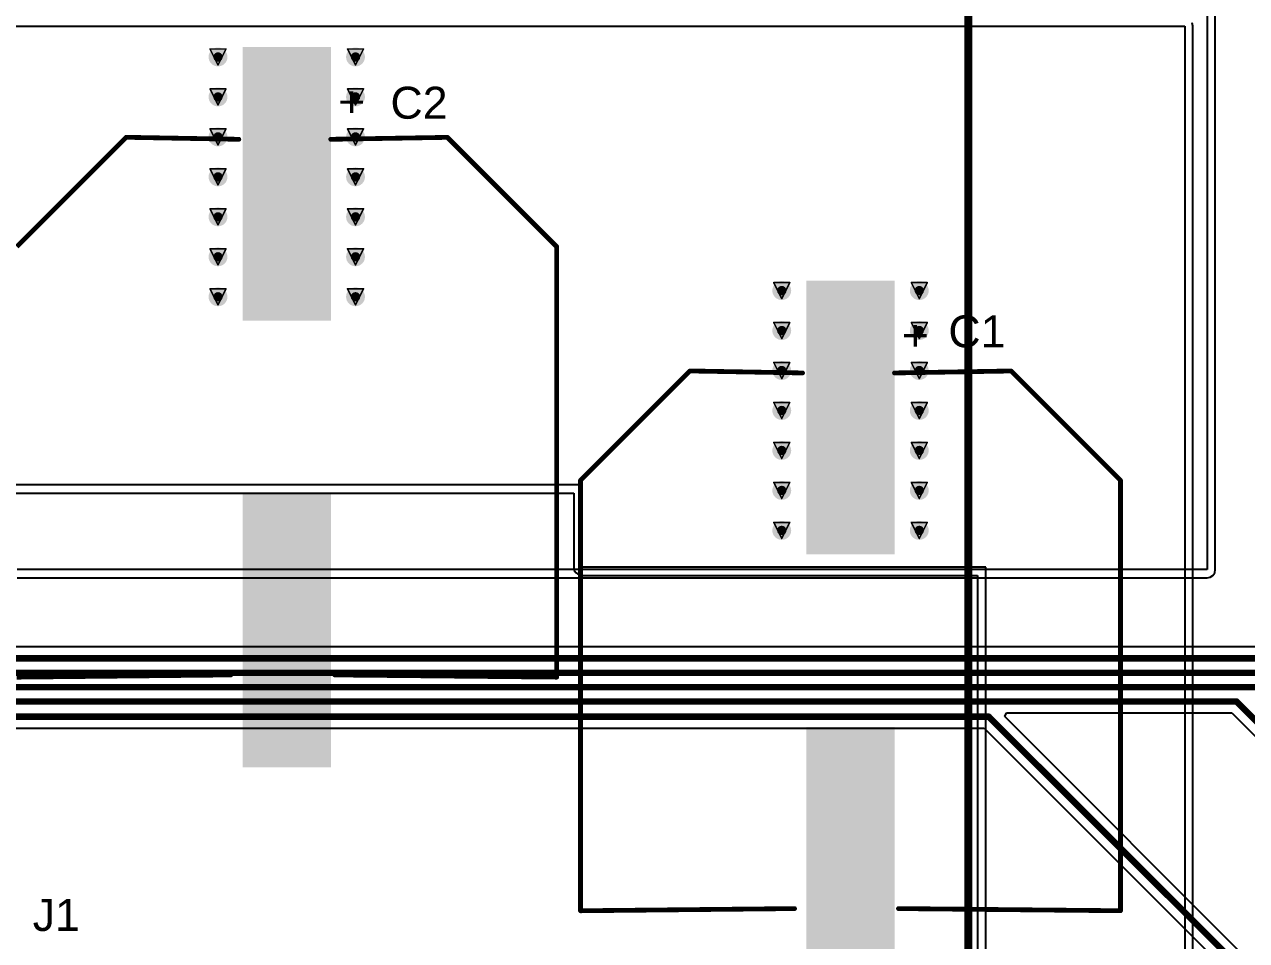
# Model space of a CAD drawing. Header units: inches. Extents: x -89 to 427, y -87 to 99.
# Drawn here: x 6.53 to 45.35, y 36.93 to 66.04 of the extents above; entities that cross this region are included whole.
import ezdxf

# ---------------------------------------------------------------- set-up
doc = ezdxf.new("R2010")
doc.units = ezdxf.units.IN
for name, color, linetype in [('Board_Outline', 56, 'Continuous'), ('Bottom Layer', 5, 'Continuous'), ('Dimension', 6, 'Continuous'), ('Drill Drawing', 1, 'Continuous'), ('Top Layer', 1, 'Continuous'), ('Top Overlay', 2, 'Continuous'), ('Top Paste', 8, 'Continuous'), ('Top Solder', 216, 'Continuous'), ('Via Holes', 16, 'Continuous')]:
    doc.layers.add(name, color=color, linetype=linetype)
doc.styles.add('Arial', font='', dxfattribs={"height": 0.2})
doc.styles.get('Arial').set_extended_font_data('Arial')

msp = doc.modelspace()

# ---------------------------------------------------------------- hatches: boundary and pattern name
at = {"layer": 'Bottom Layer'}
h = msp.add_hatch(color=5, dxfattribs=at)
edge = h.paths.add_edge_path()
edge.add_arc((12.675, 65.005), 0.3, 0, 360)
h = msp.add_hatch(color=5, dxfattribs=at)
edge = h.paths.add_edge_path()
edge.add_arc((17.043, 65.005), 0.3, 0, 360)
h = msp.add_hatch(color=5, dxfattribs=at)
edge = h.paths.add_edge_path()
edge.add_arc((12.675, 63.735), 0.3, 0, 360)
h = msp.add_hatch(color=5, dxfattribs=at)
edge = h.paths.add_edge_path()
edge.add_arc((17.043, 63.735), 0.3, 0, 360)
h = msp.add_hatch(color=5, dxfattribs=at)
edge = h.paths.add_edge_path()
edge.add_arc((12.675, 62.465), 0.3, 0, 360)
h = msp.add_hatch(color=5, dxfattribs=at)
edge = h.paths.add_edge_path()
edge.add_arc((17.043, 62.465), 0.3, 0, 360)
h = msp.add_hatch(color=5, dxfattribs=at)
edge = h.paths.add_edge_path()
edge.add_arc((12.675, 61.195), 0.3, 0, 360)
h = msp.add_hatch(color=5, dxfattribs=at)
edge = h.paths.add_edge_path()
edge.add_arc((17.043, 61.195), 0.3, 0, 360)
h = msp.add_hatch(color=5, dxfattribs=at)
edge = h.paths.add_edge_path()
edge.add_arc((12.675, 59.925), 0.3, 0, 360)
h = msp.add_hatch(color=5, dxfattribs=at)
edge = h.paths.add_edge_path()
edge.add_arc((17.043, 59.925), 0.3, 0, 360)
h = msp.add_hatch(color=5, dxfattribs=at)
edge = h.paths.add_edge_path()
edge.add_arc((12.675, 58.655), 0.3, 0, 360)
h = msp.add_hatch(color=5, dxfattribs=at)
edge = h.paths.add_edge_path()
edge.add_arc((17.043, 58.655), 0.3, 0, 360)
h = msp.add_hatch(color=5, dxfattribs=at)
edge = h.paths.add_edge_path()
edge.add_arc((30.582, 57.582), 0.3, 0, 360)
h = msp.add_hatch(color=5, dxfattribs=at)
edge = h.paths.add_edge_path()
edge.add_arc((34.95, 57.582), 0.3, 0, 360)
h = msp.add_hatch(color=5, dxfattribs=at)
edge = h.paths.add_edge_path()
edge.add_arc((12.675, 57.385), 0.3, 0, 360)
h = msp.add_hatch(color=5, dxfattribs=at)
edge = h.paths.add_edge_path()
edge.add_arc((17.043, 57.385), 0.3, 0, 360)
h = msp.add_hatch(color=5, dxfattribs=at)
edge = h.paths.add_edge_path()
edge.add_arc((30.582, 56.312), 0.3, 0, 360)
h = msp.add_hatch(color=5, dxfattribs=at)
edge = h.paths.add_edge_path()
edge.add_arc((34.95, 56.312), 0.3, 0, 360)
h = msp.add_hatch(color=5, dxfattribs=at)
edge = h.paths.add_edge_path()
edge.add_arc((30.582, 55.042), 0.3, 0, 360)
h = msp.add_hatch(color=5, dxfattribs=at)
edge = h.paths.add_edge_path()
edge.add_arc((34.95, 55.042), 0.3, 0, 360)
h = msp.add_hatch(color=5, dxfattribs=at)
edge = h.paths.add_edge_path()
edge.add_arc((30.582, 53.772), 0.3, 0, 360)
h = msp.add_hatch(color=5, dxfattribs=at)
edge = h.paths.add_edge_path()
edge.add_arc((34.95, 53.772), 0.3, 0, 360)
h = msp.add_hatch(color=5, dxfattribs=at)
edge = h.paths.add_edge_path()
edge.add_arc((30.582, 52.502), 0.3, 0, 360)
h = msp.add_hatch(color=5, dxfattribs=at)
edge = h.paths.add_edge_path()
edge.add_arc((34.95, 52.502), 0.3, 0, 360)
h = msp.add_hatch(color=5, dxfattribs=at)
edge = h.paths.add_edge_path()
edge.add_arc((30.582, 51.232), 0.3, 0, 360)
h = msp.add_hatch(color=5, dxfattribs=at)
edge = h.paths.add_edge_path()
edge.add_arc((34.95, 51.232), 0.3, 0, 360)
h = msp.add_hatch(color=5, dxfattribs=at)
edge = h.paths.add_edge_path()
edge.add_arc((30.582, 49.962), 0.3, 0, 360)
h = msp.add_hatch(color=5, dxfattribs=at)
edge = h.paths.add_edge_path()
edge.add_arc((34.95, 49.962), 0.3, 0, 360)
at = {"layer": 'Top Layer'}
h = msp.add_hatch(color=1, dxfattribs=at)
edge = h.paths.add_edge_path()
edge.add_arc((12.675, 65.005), 0.3, 0, 360)
for points in [[(16.159, 65.223), (16.159, 56.723), (13.559, 56.723), (13.559, 65.223)], [(34.066, 57.8), (34.066, 49.3), (31.466, 49.3), (31.466, 57.8)], [(16.159, 51.037), (16.159, 42.537), (13.559, 42.537), (13.559, 51.037)], [(34.066, 43.613), (34.066, 35.113), (31.466, 35.113), (31.466, 43.613)]]:
    msp.add_hatch(color=1, dxfattribs=at).paths.add_polyline_path(points)
h = msp.add_hatch(color=1, dxfattribs=at)
edge = h.paths.add_edge_path()
edge.add_arc((17.043, 65.005), 0.3, 0, 360)
h = msp.add_hatch(color=1, dxfattribs=at)
edge = h.paths.add_edge_path()
edge.add_arc((12.675, 63.735), 0.3, 0, 360)
h = msp.add_hatch(color=1, dxfattribs=at)
edge = h.paths.add_edge_path()
edge.add_arc((17.043, 63.735), 0.3, 0, 360)
h = msp.add_hatch(color=1, dxfattribs=at)
edge = h.paths.add_edge_path()
edge.add_arc((12.675, 62.465), 0.3, 0, 360)
h = msp.add_hatch(color=1, dxfattribs=at)
edge = h.paths.add_edge_path()
edge.add_arc((17.043, 62.465), 0.3, 0, 360)
h = msp.add_hatch(color=1, dxfattribs=at)
edge = h.paths.add_edge_path()
edge.add_arc((12.675, 61.195), 0.3, 0, 360)
h = msp.add_hatch(color=1, dxfattribs=at)
edge = h.paths.add_edge_path()
edge.add_arc((17.043, 61.195), 0.3, 0, 360)
h = msp.add_hatch(color=1, dxfattribs=at)
edge = h.paths.add_edge_path()
edge.add_arc((12.675, 59.925), 0.3, 0, 360)
h = msp.add_hatch(color=1, dxfattribs=at)
edge = h.paths.add_edge_path()
edge.add_arc((17.043, 59.925), 0.3, 0, 360)
h = msp.add_hatch(color=1, dxfattribs=at)
edge = h.paths.add_edge_path()
edge.add_arc((12.675, 58.655), 0.3, 0, 360)
h = msp.add_hatch(color=1, dxfattribs=at)
edge = h.paths.add_edge_path()
edge.add_arc((17.043, 58.655), 0.3, 0, 360)
h = msp.add_hatch(color=1, dxfattribs=at)
edge = h.paths.add_edge_path()
edge.add_arc((30.582, 57.582), 0.3, 0, 360)
h = msp.add_hatch(color=1, dxfattribs=at)
edge = h.paths.add_edge_path()
edge.add_arc((34.95, 57.582), 0.3, 0, 360)
h = msp.add_hatch(color=1, dxfattribs=at)
edge = h.paths.add_edge_path()
edge.add_arc((12.675, 57.385), 0.3, 0, 360)
h = msp.add_hatch(color=1, dxfattribs=at)
edge = h.paths.add_edge_path()
edge.add_arc((17.043, 57.385), 0.3, 0, 360)
h = msp.add_hatch(color=1, dxfattribs=at)
edge = h.paths.add_edge_path()
edge.add_arc((30.582, 56.312), 0.3, 0, 360)
h = msp.add_hatch(color=1, dxfattribs=at)
edge = h.paths.add_edge_path()
edge.add_arc((34.95, 56.312), 0.3, 0, 360)
h = msp.add_hatch(color=1, dxfattribs=at)
edge = h.paths.add_edge_path()
edge.add_arc((30.582, 55.042), 0.3, 0, 360)
h = msp.add_hatch(color=1, dxfattribs=at)
edge = h.paths.add_edge_path()
edge.add_arc((34.95, 55.042), 0.3, 0, 360)
h = msp.add_hatch(color=1, dxfattribs=at)
edge = h.paths.add_edge_path()
edge.add_arc((30.582, 53.772), 0.3, 0, 360)
h = msp.add_hatch(color=1, dxfattribs=at)
edge = h.paths.add_edge_path()
edge.add_arc((34.95, 53.772), 0.3, 0, 360)
h = msp.add_hatch(color=1, dxfattribs=at)
edge = h.paths.add_edge_path()
edge.add_arc((30.582, 52.502), 0.3, 0, 360)
h = msp.add_hatch(color=1, dxfattribs=at)
edge = h.paths.add_edge_path()
edge.add_arc((34.95, 52.502), 0.3, 0, 360)
h = msp.add_hatch(color=1, dxfattribs=at)
edge = h.paths.add_edge_path()
edge.add_arc((30.582, 51.232), 0.3, 0, 360)
h = msp.add_hatch(color=1, dxfattribs=at)
edge = h.paths.add_edge_path()
edge.add_arc((34.95, 51.232), 0.3, 0, 360)
h = msp.add_hatch(color=1, dxfattribs=at)
edge = h.paths.add_edge_path()
edge.add_arc((30.582, 49.962), 0.3, 0, 360)
h = msp.add_hatch(color=1, dxfattribs=at)
edge = h.paths.add_edge_path()
edge.add_arc((34.95, 49.962), 0.3, 0, 360)
at = {"layer": 'Top Paste'}
for points in [[(16.159, 65.223), (16.159, 56.723), (13.559, 56.723), (13.559, 65.223)], [(34.066, 57.8), (34.066, 49.3), (31.466, 49.3), (31.466, 57.8)], [(16.159, 51.037), (16.159, 42.537), (13.559, 42.537), (13.559, 51.037)], [(34.066, 43.613), (34.066, 35.113), (31.466, 35.113), (31.466, 43.613)]]:
    msp.add_hatch(color=8, dxfattribs=at).paths.add_polyline_path(points)
at = {"layer": 'Top Solder'}
for points in [[(16.261, 65.325), (16.261, 56.622), (13.457, 56.622), (13.457, 65.325)], [(34.168, 57.902), (34.168, 49.198), (31.364, 49.198), (31.364, 57.902)], [(16.261, 51.138), (16.261, 42.435), (13.457, 42.435), (13.457, 51.138)], [(34.168, 43.715), (34.168, 35.012), (31.364, 35.012), (31.364, 43.715)]]:
    msp.add_hatch(color=216, dxfattribs=at).paths.add_polyline_path(points)
at = {"layer": 'Via Holes'}
h = msp.add_hatch(color=7, dxfattribs=at)
edge = h.paths.add_edge_path()
edge.add_arc((12.675, 65.005), 0.15, 0, 360)
h = msp.add_hatch(color=7, dxfattribs=at)
edge = h.paths.add_edge_path()
edge.add_arc((17.043, 65.005), 0.15, 0, 360)
h = msp.add_hatch(color=7, dxfattribs=at)
edge = h.paths.add_edge_path()
edge.add_arc((12.675, 63.735), 0.15, 0, 360)
h = msp.add_hatch(color=7, dxfattribs=at)
edge = h.paths.add_edge_path()
edge.add_arc((17.043, 63.735), 0.15, 0, 360)
h = msp.add_hatch(color=7, dxfattribs=at)
edge = h.paths.add_edge_path()
edge.add_arc((12.675, 62.465), 0.15, 0, 360)
h = msp.add_hatch(color=7, dxfattribs=at)
edge = h.paths.add_edge_path()
edge.add_arc((17.043, 62.465), 0.15, 0, 360)
h = msp.add_hatch(color=7, dxfattribs=at)
edge = h.paths.add_edge_path()
edge.add_arc((12.675, 61.195), 0.15, 0, 360)
h = msp.add_hatch(color=7, dxfattribs=at)
edge = h.paths.add_edge_path()
edge.add_arc((17.043, 61.195), 0.15, 0, 360)
h = msp.add_hatch(color=7, dxfattribs=at)
edge = h.paths.add_edge_path()
edge.add_arc((12.675, 59.925), 0.15, 0, 360)
h = msp.add_hatch(color=7, dxfattribs=at)
edge = h.paths.add_edge_path()
edge.add_arc((17.043, 59.925), 0.15, 0, 360)
h = msp.add_hatch(color=7, dxfattribs=at)
edge = h.paths.add_edge_path()
edge.add_arc((12.675, 58.655), 0.15, 0, 360)
h = msp.add_hatch(color=7, dxfattribs=at)
edge = h.paths.add_edge_path()
edge.add_arc((17.043, 58.655), 0.15, 0, 360)
h = msp.add_hatch(color=7, dxfattribs=at)
edge = h.paths.add_edge_path()
edge.add_arc((12.675, 57.385), 0.15, 0, 360)
h = msp.add_hatch(color=7, dxfattribs=at)
edge = h.paths.add_edge_path()
edge.add_arc((17.043, 57.385), 0.15, 0, 360)
h = msp.add_hatch(color=7, dxfattribs=at)
edge = h.paths.add_edge_path()
edge.add_arc((30.582, 57.582), 0.15, 0, 360)
h = msp.add_hatch(color=7, dxfattribs=at)
edge = h.paths.add_edge_path()
edge.add_arc((34.95, 57.582), 0.15, 0, 360)
h = msp.add_hatch(color=7, dxfattribs=at)
edge = h.paths.add_edge_path()
edge.add_arc((30.582, 56.312), 0.15, 0, 360)
h = msp.add_hatch(color=7, dxfattribs=at)
edge = h.paths.add_edge_path()
edge.add_arc((34.95, 56.312), 0.15, 0, 360)
h = msp.add_hatch(color=7, dxfattribs=at)
edge = h.paths.add_edge_path()
edge.add_arc((30.582, 55.042), 0.15, 0, 360)
h = msp.add_hatch(color=7, dxfattribs=at)
edge = h.paths.add_edge_path()
edge.add_arc((34.95, 55.042), 0.15, 0, 360)
h = msp.add_hatch(color=7, dxfattribs=at)
edge = h.paths.add_edge_path()
edge.add_arc((30.582, 53.772), 0.15, 0, 360)
h = msp.add_hatch(color=7, dxfattribs=at)
edge = h.paths.add_edge_path()
edge.add_arc((34.95, 53.772), 0.15, 0, 360)
h = msp.add_hatch(color=7, dxfattribs=at)
edge = h.paths.add_edge_path()
edge.add_arc((30.582, 52.502), 0.15, 0, 360)
h = msp.add_hatch(color=7, dxfattribs=at)
edge = h.paths.add_edge_path()
edge.add_arc((34.95, 52.502), 0.15, 0, 360)
h = msp.add_hatch(color=7, dxfattribs=at)
edge = h.paths.add_edge_path()
edge.add_arc((30.582, 51.232), 0.15, 0, 360)
h = msp.add_hatch(color=7, dxfattribs=at)
edge = h.paths.add_edge_path()
edge.add_arc((34.95, 51.232), 0.15, 0, 360)
h = msp.add_hatch(color=7, dxfattribs=at)
edge = h.paths.add_edge_path()
edge.add_arc((30.582, 49.962), 0.15, 0, 360)
h = msp.add_hatch(color=7, dxfattribs=at)
edge = h.paths.add_edge_path()
edge.add_arc((34.95, 49.962), 0.15, 0, 360)

# ---------------------------------------------------------------- linework, layer by layer
at = {"layer": 'Board_Outline'}
msp.add_lwpolyline([(87.312, 0, 0.254, 0.254, 1), (-87.312, 0, 0.254, 0.254, 1)], format="xyseb", close=True, dxfattribs=at)
at = {"layer": 'Bottom Layer'}
for p, q in [((44.094, 67.234), (44.094, 48.717)), ((44.353, 48.717), (44.353, 67.234)), ((44.094, 48.717), (6.299, 48.717)), ((44.194, 48.478), (44.278, 48.534)), ((44.278, 48.534), (44.334, 48.618)), ((44.334, 48.618), (44.353, 48.717)), ((6.299, 48.458), (44.094, 48.458)), ((44.094, 48.458), (44.194, 48.478)), ((68.708, 46.26), (-33.833, 46.26)), ((37.669, 44.046), (37.717, 44.164)), ((74.896, 6.819), (37.669, 44.046)), ((37.717, 44.164), (44.877, 44.164)), ((44.877, 44.164), (74.383, 14.657)), ((-32.915, 43.681), (37.009, 43.681)), ((37.009, 43.681), (74.383, 6.306))]:
    msp.add_line(p, q, dxfattribs=at)
for points in [[(-33.833, 45.898, 0.203, 0.203, 0), (68.708, 45.898, 0.203, 0.203, 0)], [(-33.643, 45.441, 0.203, 0.203, 0), (60.815, 45.441, 0.203, 0.203, 0)], [(-33.454, 44.983, 0.203, 0.203, 0), (52.921, 44.983, 0.203, 0.203, 0)], [(-33.265, 44.526, 0.203, 0.203, 0), (45.027, 44.526, 0.203, 0.203, 0)], [(45.027, 44.526, 0.203, 0.203, 0), (75.489, 14.065, 0.203, 0.203, 0)], [(-33.065, 44.044, 0.203, 0.203, 0), (37.159, 44.044, 0.203, 0.203, 0)], [(37.159, 44.044, 0.203, 0.203, 0), (75.72, 5.483, 0.203, 0.203, 0)]]:
    msp.add_lwpolyline(points, format="xyseb", dxfattribs=at)
for points in [[(44.976, 44.526, 0.102, 0.102, 1), (45.078, 44.526, 0.102, 0.102, 1)], [(44.976, 44.526, 0.102, 0.102, 1), (45.078, 44.526, 0.102, 0.102, 1)], [(37.108, 44.044, 0.102, 0.102, 1), (37.21, 44.044, 0.102, 0.102, 1)], [(37.108, 44.044, 0.102, 0.102, 1), (37.21, 44.044, 0.102, 0.102, 1)]]:
    msp.add_lwpolyline(points, format="xyseb", close=True, dxfattribs=at)
at = {"layer": 'Dimension'}
msp.add_lwpolyline([(36.513, 0.381, 0.254, 0.254, 0), (36.513, 92.685, 0.254, 0.254, 0)], format="xyseb", dxfattribs=at)
at = {"layer": 'Drill Drawing'}
for points in [[(12.421, 65.259, 0.0508, 0.0508, 0), (12.929, 65.259, 0.0508, 0.0508, 0)], [(12.421, 65.259, 0.0508, 0.0508, 0), (12.675, 64.751, 0.0508, 0.0508, 0)], [(12.675, 64.751, 0.0508, 0.0508, 0), (12.929, 65.259, 0.0508, 0.0508, 0)], [(16.789, 65.259, 0.0508, 0.0508, 0), (17.297, 65.259, 0.0508, 0.0508, 0)], [(16.789, 65.259, 0.0508, 0.0508, 0), (17.043, 64.751, 0.0508, 0.0508, 0)], [(17.043, 64.751, 0.0508, 0.0508, 0), (17.297, 65.259, 0.0508, 0.0508, 0)], [(12.421, 63.989, 0.0508, 0.0508, 0), (12.929, 63.989, 0.0508, 0.0508, 0)], [(12.421, 63.989, 0.0508, 0.0508, 0), (12.675, 63.481, 0.0508, 0.0508, 0)], [(12.675, 63.481, 0.0508, 0.0508, 0), (12.929, 63.989, 0.0508, 0.0508, 0)], [(16.789, 63.989, 0.0508, 0.0508, 0), (17.297, 63.989, 0.0508, 0.0508, 0)], [(16.789, 63.989, 0.0508, 0.0508, 0), (17.043, 63.481, 0.0508, 0.0508, 0)], [(17.043, 63.481, 0.0508, 0.0508, 0), (17.297, 63.989, 0.0508, 0.0508, 0)], [(12.421, 62.719, 0.0508, 0.0508, 0), (12.929, 62.719, 0.0508, 0.0508, 0)], [(12.421, 62.719, 0.0508, 0.0508, 0), (12.675, 62.211, 0.0508, 0.0508, 0)], [(12.675, 62.211, 0.0508, 0.0508, 0), (12.929, 62.719, 0.0508, 0.0508, 0)], [(16.789, 62.719, 0.0508, 0.0508, 0), (17.297, 62.719, 0.0508, 0.0508, 0)], [(16.789, 62.719, 0.0508, 0.0508, 0), (17.043, 62.211, 0.0508, 0.0508, 0)], [(17.043, 62.211, 0.0508, 0.0508, 0), (17.297, 62.719, 0.0508, 0.0508, 0)], [(12.421, 61.449, 0.0508, 0.0508, 0), (12.929, 61.449, 0.0508, 0.0508, 0)], [(12.421, 61.449, 0.0508, 0.0508, 0), (12.675, 60.941, 0.0508, 0.0508, 0)], [(12.675, 60.941, 0.0508, 0.0508, 0), (12.929, 61.449, 0.0508, 0.0508, 0)], [(16.789, 61.449, 0.0508, 0.0508, 0), (17.297, 61.449, 0.0508, 0.0508, 0)], [(16.789, 61.449, 0.0508, 0.0508, 0), (17.043, 60.941, 0.0508, 0.0508, 0)], [(17.043, 60.941, 0.0508, 0.0508, 0), (17.297, 61.449, 0.0508, 0.0508, 0)], [(12.421, 60.179, 0.0508, 0.0508, 0), (12.929, 60.179, 0.0508, 0.0508, 0)], [(12.421, 60.179, 0.0508, 0.0508, 0), (12.675, 59.671, 0.0508, 0.0508, 0)], [(12.675, 59.671, 0.0508, 0.0508, 0), (12.929, 60.179, 0.0508, 0.0508, 0)], [(16.789, 60.179, 0.0508, 0.0508, 0), (17.297, 60.179, 0.0508, 0.0508, 0)], [(16.789, 60.179, 0.0508, 0.0508, 0), (17.043, 59.671, 0.0508, 0.0508, 0)], [(17.043, 59.671, 0.0508, 0.0508, 0), (17.297, 60.179, 0.0508, 0.0508, 0)], [(12.421, 58.909, 0.0508, 0.0508, 0), (12.929, 58.909, 0.0508, 0.0508, 0)], [(12.421, 58.909, 0.0508, 0.0508, 0), (12.675, 58.401, 0.0508, 0.0508, 0)], [(12.675, 58.401, 0.0508, 0.0508, 0), (12.929, 58.909, 0.0508, 0.0508, 0)], [(16.789, 58.909, 0.0508, 0.0508, 0), (17.297, 58.909, 0.0508, 0.0508, 0)], [(16.789, 58.909, 0.0508, 0.0508, 0), (17.043, 58.401, 0.0508, 0.0508, 0)], [(17.043, 58.401, 0.0508, 0.0508, 0), (17.297, 58.909, 0.0508, 0.0508, 0)], [(30.328, 57.836, 0.0508, 0.0508, 0), (30.836, 57.836, 0.0508, 0.0508, 0)], [(30.328, 57.836, 0.0508, 0.0508, 0), (30.582, 57.328, 0.0508, 0.0508, 0)], [(30.582, 57.328, 0.0508, 0.0508, 0), (30.836, 57.836, 0.0508, 0.0508, 0)], [(34.696, 57.836, 0.0508, 0.0508, 0), (35.204, 57.836, 0.0508, 0.0508, 0)], [(34.696, 57.836, 0.0508, 0.0508, 0), (34.95, 57.328, 0.0508, 0.0508, 0)], [(34.95, 57.328, 0.0508, 0.0508, 0), (35.204, 57.836, 0.0508, 0.0508, 0)], [(12.421, 57.639, 0.0508, 0.0508, 0), (12.929, 57.639, 0.0508, 0.0508, 0)], [(12.421, 57.639, 0.0508, 0.0508, 0), (12.675, 57.131, 0.0508, 0.0508, 0)], [(12.675, 57.131, 0.0508, 0.0508, 0), (12.929, 57.639, 0.0508, 0.0508, 0)], [(16.789, 57.639, 0.0508, 0.0508, 0), (17.297, 57.639, 0.0508, 0.0508, 0)], [(16.789, 57.639, 0.0508, 0.0508, 0), (17.043, 57.131, 0.0508, 0.0508, 0)], [(17.043, 57.131, 0.0508, 0.0508, 0), (17.297, 57.639, 0.0508, 0.0508, 0)], [(30.328, 56.566, 0.0508, 0.0508, 0), (30.836, 56.566, 0.0508, 0.0508, 0)], [(30.328, 56.566, 0.0508, 0.0508, 0), (30.582, 56.058, 0.0508, 0.0508, 0)], [(30.582, 56.058, 0.0508, 0.0508, 0), (30.836, 56.566, 0.0508, 0.0508, 0)], [(34.696, 56.566, 0.0508, 0.0508, 0), (35.204, 56.566, 0.0508, 0.0508, 0)], [(34.696, 56.566, 0.0508, 0.0508, 0), (34.95, 56.058, 0.0508, 0.0508, 0)], [(34.95, 56.058, 0.0508, 0.0508, 0), (35.204, 56.566, 0.0508, 0.0508, 0)], [(30.328, 55.296, 0.0508, 0.0508, 0), (30.836, 55.296, 0.0508, 0.0508, 0)], [(30.328, 55.296, 0.0508, 0.0508, 0), (30.582, 54.788, 0.0508, 0.0508, 0)], [(30.582, 54.788, 0.0508, 0.0508, 0), (30.836, 55.296, 0.0508, 0.0508, 0)], [(34.696, 55.296, 0.0508, 0.0508, 0), (35.204, 55.296, 0.0508, 0.0508, 0)], [(34.696, 55.296, 0.0508, 0.0508, 0), (34.95, 54.788, 0.0508, 0.0508, 0)], [(34.95, 54.788, 0.0508, 0.0508, 0), (35.204, 55.296, 0.0508, 0.0508, 0)], [(30.328, 54.026, 0.0508, 0.0508, 0), (30.836, 54.026, 0.0508, 0.0508, 0)], [(30.328, 54.026, 0.0508, 0.0508, 0), (30.582, 53.518, 0.0508, 0.0508, 0)], [(30.582, 53.518, 0.0508, 0.0508, 0), (30.836, 54.026, 0.0508, 0.0508, 0)], [(34.696, 54.026, 0.0508, 0.0508, 0), (35.204, 54.026, 0.0508, 0.0508, 0)], [(34.696, 54.026, 0.0508, 0.0508, 0), (34.95, 53.518, 0.0508, 0.0508, 0)], [(34.95, 53.518, 0.0508, 0.0508, 0), (35.204, 54.026, 0.0508, 0.0508, 0)], [(30.328, 52.756, 0.0508, 0.0508, 0), (30.836, 52.756, 0.0508, 0.0508, 0)], [(30.328, 52.756, 0.0508, 0.0508, 0), (30.582, 52.248, 0.0508, 0.0508, 0)], [(30.582, 52.248, 0.0508, 0.0508, 0), (30.836, 52.756, 0.0508, 0.0508, 0)], [(34.696, 52.756, 0.0508, 0.0508, 0), (35.204, 52.756, 0.0508, 0.0508, 0)], [(34.696, 52.756, 0.0508, 0.0508, 0), (34.95, 52.248, 0.0508, 0.0508, 0)], [(34.95, 52.248, 0.0508, 0.0508, 0), (35.204, 52.756, 0.0508, 0.0508, 0)], [(30.328, 51.486, 0.0508, 0.0508, 0), (30.836, 51.486, 0.0508, 0.0508, 0)], [(30.328, 51.486, 0.0508, 0.0508, 0), (30.582, 50.978, 0.0508, 0.0508, 0)], [(30.582, 50.978, 0.0508, 0.0508, 0), (30.836, 51.486, 0.0508, 0.0508, 0)], [(34.696, 51.486, 0.0508, 0.0508, 0), (35.204, 51.486, 0.0508, 0.0508, 0)], [(34.696, 51.486, 0.0508, 0.0508, 0), (34.95, 50.978, 0.0508, 0.0508, 0)], [(34.95, 50.978, 0.0508, 0.0508, 0), (35.204, 51.486, 0.0508, 0.0508, 0)], [(30.328, 50.216, 0.0508, 0.0508, 0), (30.836, 50.216, 0.0508, 0.0508, 0)], [(30.328, 50.216, 0.0508, 0.0508, 0), (30.582, 49.708, 0.0508, 0.0508, 0)], [(30.582, 49.708, 0.0508, 0.0508, 0), (30.836, 50.216, 0.0508, 0.0508, 0)], [(34.696, 50.216, 0.0508, 0.0508, 0), (35.204, 50.216, 0.0508, 0.0508, 0)], [(34.696, 50.216, 0.0508, 0.0508, 0), (34.95, 49.708, 0.0508, 0.0508, 0)], [(34.95, 49.708, 0.0508, 0.0508, 0), (35.204, 50.216, 0.0508, 0.0508, 0)]]:
    msp.add_lwpolyline(points, format="xyseb", dxfattribs=at)
for points in [[(12.408, 65.259, 0.0254, 0.0254, 1), (12.433, 65.259, 0.0254, 0.0254, 1)], [(12.408, 65.259, 0.0254, 0.0254, 1), (12.433, 65.259, 0.0254, 0.0254, 1)], [(12.916, 65.259, 0.0254, 0.0254, 1), (12.941, 65.259, 0.0254, 0.0254, 1)], [(12.916, 65.259, 0.0254, 0.0254, 1), (12.941, 65.259, 0.0254, 0.0254, 1)], [(16.777, 65.259, 0.0254, 0.0254, 1), (16.802, 65.259, 0.0254, 0.0254, 1)], [(16.777, 65.259, 0.0254, 0.0254, 1), (16.802, 65.259, 0.0254, 0.0254, 1)], [(17.285, 65.259, 0.0254, 0.0254, 1), (17.31, 65.259, 0.0254, 0.0254, 1)], [(17.285, 65.259, 0.0254, 0.0254, 1), (17.31, 65.259, 0.0254, 0.0254, 1)], [(12.662, 64.751, 0.0254, 0.0254, 1), (12.687, 64.751, 0.0254, 0.0254, 1)], [(12.662, 64.751, 0.0254, 0.0254, 1), (12.687, 64.751, 0.0254, 0.0254, 1)], [(17.031, 64.751, 0.0254, 0.0254, 1), (17.056, 64.751, 0.0254, 0.0254, 1)], [(17.031, 64.751, 0.0254, 0.0254, 1), (17.056, 64.751, 0.0254, 0.0254, 1)], [(12.408, 63.989, 0.0254, 0.0254, 1), (12.433, 63.989, 0.0254, 0.0254, 1)], [(12.408, 63.989, 0.0254, 0.0254, 1), (12.433, 63.989, 0.0254, 0.0254, 1)], [(12.916, 63.989, 0.0254, 0.0254, 1), (12.941, 63.989, 0.0254, 0.0254, 1)], [(12.916, 63.989, 0.0254, 0.0254, 1), (12.941, 63.989, 0.0254, 0.0254, 1)], [(16.777, 63.989, 0.0254, 0.0254, 1), (16.802, 63.989, 0.0254, 0.0254, 1)], [(16.777, 63.989, 0.0254, 0.0254, 1), (16.802, 63.989, 0.0254, 0.0254, 1)], [(17.285, 63.989, 0.0254, 0.0254, 1), (17.31, 63.989, 0.0254, 0.0254, 1)], [(17.285, 63.989, 0.0254, 0.0254, 1), (17.31, 63.989, 0.0254, 0.0254, 1)], [(12.662, 63.481, 0.0254, 0.0254, 1), (12.687, 63.481, 0.0254, 0.0254, 1)], [(12.662, 63.481, 0.0254, 0.0254, 1), (12.687, 63.481, 0.0254, 0.0254, 1)], [(17.031, 63.481, 0.0254, 0.0254, 1), (17.056, 63.481, 0.0254, 0.0254, 1)], [(17.031, 63.481, 0.0254, 0.0254, 1), (17.056, 63.481, 0.0254, 0.0254, 1)], [(12.408, 62.719, 0.0254, 0.0254, 1), (12.433, 62.719, 0.0254, 0.0254, 1)], [(12.408, 62.719, 0.0254, 0.0254, 1), (12.433, 62.719, 0.0254, 0.0254, 1)], [(12.916, 62.719, 0.0254, 0.0254, 1), (12.941, 62.719, 0.0254, 0.0254, 1)], [(12.916, 62.719, 0.0254, 0.0254, 1), (12.941, 62.719, 0.0254, 0.0254, 1)], [(16.777, 62.719, 0.0254, 0.0254, 1), (16.802, 62.719, 0.0254, 0.0254, 1)], [(16.777, 62.719, 0.0254, 0.0254, 1), (16.802, 62.719, 0.0254, 0.0254, 1)], [(17.285, 62.719, 0.0254, 0.0254, 1), (17.31, 62.719, 0.0254, 0.0254, 1)], [(17.285, 62.719, 0.0254, 0.0254, 1), (17.31, 62.719, 0.0254, 0.0254, 1)], [(12.662, 62.211, 0.0254, 0.0254, 1), (12.687, 62.211, 0.0254, 0.0254, 1)], [(12.662, 62.211, 0.0254, 0.0254, 1), (12.687, 62.211, 0.0254, 0.0254, 1)], [(17.031, 62.211, 0.0254, 0.0254, 1), (17.056, 62.211, 0.0254, 0.0254, 1)], [(17.031, 62.211, 0.0254, 0.0254, 1), (17.056, 62.211, 0.0254, 0.0254, 1)], [(12.408, 61.449, 0.0254, 0.0254, 1), (12.433, 61.449, 0.0254, 0.0254, 1)], [(12.408, 61.449, 0.0254, 0.0254, 1), (12.433, 61.449, 0.0254, 0.0254, 1)], [(12.916, 61.449, 0.0254, 0.0254, 1), (12.941, 61.449, 0.0254, 0.0254, 1)], [(12.916, 61.449, 0.0254, 0.0254, 1), (12.941, 61.449, 0.0254, 0.0254, 1)], [(16.777, 61.449, 0.0254, 0.0254, 1), (16.802, 61.449, 0.0254, 0.0254, 1)], [(16.777, 61.449, 0.0254, 0.0254, 1), (16.802, 61.449, 0.0254, 0.0254, 1)], [(17.285, 61.449, 0.0254, 0.0254, 1), (17.31, 61.449, 0.0254, 0.0254, 1)], [(17.285, 61.449, 0.0254, 0.0254, 1), (17.31, 61.449, 0.0254, 0.0254, 1)], [(12.662, 60.941, 0.0254, 0.0254, 1), (12.687, 60.941, 0.0254, 0.0254, 1)], [(12.662, 60.941, 0.0254, 0.0254, 1), (12.687, 60.941, 0.0254, 0.0254, 1)], [(17.031, 60.941, 0.0254, 0.0254, 1), (17.056, 60.941, 0.0254, 0.0254, 1)], [(17.031, 60.941, 0.0254, 0.0254, 1), (17.056, 60.941, 0.0254, 0.0254, 1)], [(12.408, 60.179, 0.0254, 0.0254, 1), (12.433, 60.179, 0.0254, 0.0254, 1)], [(12.408, 60.179, 0.0254, 0.0254, 1), (12.433, 60.179, 0.0254, 0.0254, 1)], [(12.916, 60.179, 0.0254, 0.0254, 1), (12.941, 60.179, 0.0254, 0.0254, 1)], [(12.916, 60.179, 0.0254, 0.0254, 1), (12.941, 60.179, 0.0254, 0.0254, 1)], [(16.777, 60.179, 0.0254, 0.0254, 1), (16.802, 60.179, 0.0254, 0.0254, 1)], [(16.777, 60.179, 0.0254, 0.0254, 1), (16.802, 60.179, 0.0254, 0.0254, 1)], [(17.285, 60.179, 0.0254, 0.0254, 1), (17.31, 60.179, 0.0254, 0.0254, 1)], [(17.285, 60.179, 0.0254, 0.0254, 1), (17.31, 60.179, 0.0254, 0.0254, 1)], [(12.662, 59.671, 0.0254, 0.0254, 1), (12.687, 59.671, 0.0254, 0.0254, 1)], [(12.662, 59.671, 0.0254, 0.0254, 1), (12.687, 59.671, 0.0254, 0.0254, 1)], [(17.031, 59.671, 0.0254, 0.0254, 1), (17.056, 59.671, 0.0254, 0.0254, 1)], [(17.031, 59.671, 0.0254, 0.0254, 1), (17.056, 59.671, 0.0254, 0.0254, 1)], [(12.408, 58.909, 0.0254, 0.0254, 1), (12.433, 58.909, 0.0254, 0.0254, 1)], [(12.408, 58.909, 0.0254, 0.0254, 1), (12.433, 58.909, 0.0254, 0.0254, 1)], [(12.916, 58.909, 0.0254, 0.0254, 1), (12.941, 58.909, 0.0254, 0.0254, 1)], [(12.916, 58.909, 0.0254, 0.0254, 1), (12.941, 58.909, 0.0254, 0.0254, 1)], [(16.777, 58.909, 0.0254, 0.0254, 1), (16.802, 58.909, 0.0254, 0.0254, 1)], [(16.777, 58.909, 0.0254, 0.0254, 1), (16.802, 58.909, 0.0254, 0.0254, 1)], [(17.285, 58.909, 0.0254, 0.0254, 1), (17.31, 58.909, 0.0254, 0.0254, 1)], [(17.285, 58.909, 0.0254, 0.0254, 1), (17.31, 58.909, 0.0254, 0.0254, 1)], [(12.662, 58.401, 0.0254, 0.0254, 1), (12.687, 58.401, 0.0254, 0.0254, 1)], [(12.662, 58.401, 0.0254, 0.0254, 1), (12.687, 58.401, 0.0254, 0.0254, 1)], [(17.031, 58.401, 0.0254, 0.0254, 1), (17.056, 58.401, 0.0254, 0.0254, 1)], [(17.031, 58.401, 0.0254, 0.0254, 1), (17.056, 58.401, 0.0254, 0.0254, 1)], [(30.315, 57.836, 0.0254, 0.0254, 1), (30.34, 57.836, 0.0254, 0.0254, 1)], [(30.315, 57.836, 0.0254, 0.0254, 1), (30.34, 57.836, 0.0254, 0.0254, 1)], [(30.823, 57.836, 0.0254, 0.0254, 1), (30.848, 57.836, 0.0254, 0.0254, 1)], [(30.823, 57.836, 0.0254, 0.0254, 1), (30.848, 57.836, 0.0254, 0.0254, 1)], [(34.684, 57.836, 0.0254, 0.0254, 1), (34.709, 57.836, 0.0254, 0.0254, 1)], [(34.684, 57.836, 0.0254, 0.0254, 1), (34.709, 57.836, 0.0254, 0.0254, 1)], [(35.192, 57.836, 0.0254, 0.0254, 1), (35.217, 57.836, 0.0254, 0.0254, 1)], [(35.192, 57.836, 0.0254, 0.0254, 1), (35.217, 57.836, 0.0254, 0.0254, 1)], [(12.408, 57.639, 0.0254, 0.0254, 1), (12.433, 57.639, 0.0254, 0.0254, 1)], [(12.408, 57.639, 0.0254, 0.0254, 1), (12.433, 57.639, 0.0254, 0.0254, 1)], [(12.916, 57.639, 0.0254, 0.0254, 1), (12.941, 57.639, 0.0254, 0.0254, 1)], [(12.916, 57.639, 0.0254, 0.0254, 1), (12.941, 57.639, 0.0254, 0.0254, 1)], [(16.777, 57.639, 0.0254, 0.0254, 1), (16.802, 57.639, 0.0254, 0.0254, 1)], [(16.777, 57.639, 0.0254, 0.0254, 1), (16.802, 57.639, 0.0254, 0.0254, 1)], [(17.285, 57.639, 0.0254, 0.0254, 1), (17.31, 57.639, 0.0254, 0.0254, 1)], [(17.285, 57.639, 0.0254, 0.0254, 1), (17.31, 57.639, 0.0254, 0.0254, 1)], [(12.662, 57.131, 0.0254, 0.0254, 1), (12.687, 57.131, 0.0254, 0.0254, 1)], [(12.662, 57.131, 0.0254, 0.0254, 1), (12.687, 57.131, 0.0254, 0.0254, 1)], [(17.031, 57.131, 0.0254, 0.0254, 1), (17.056, 57.131, 0.0254, 0.0254, 1)], [(17.031, 57.131, 0.0254, 0.0254, 1), (17.056, 57.131, 0.0254, 0.0254, 1)], [(30.569, 57.328, 0.0254, 0.0254, 1), (30.594, 57.328, 0.0254, 0.0254, 1)], [(30.569, 57.328, 0.0254, 0.0254, 1), (30.594, 57.328, 0.0254, 0.0254, 1)], [(34.938, 57.328, 0.0254, 0.0254, 1), (34.963, 57.328, 0.0254, 0.0254, 1)], [(34.938, 57.328, 0.0254, 0.0254, 1), (34.963, 57.328, 0.0254, 0.0254, 1)], [(30.315, 56.566, 0.0254, 0.0254, 1), (30.34, 56.566, 0.0254, 0.0254, 1)], [(30.315, 56.566, 0.0254, 0.0254, 1), (30.34, 56.566, 0.0254, 0.0254, 1)], [(30.823, 56.566, 0.0254, 0.0254, 1), (30.848, 56.566, 0.0254, 0.0254, 1)], [(30.823, 56.566, 0.0254, 0.0254, 1), (30.848, 56.566, 0.0254, 0.0254, 1)], [(34.684, 56.566, 0.0254, 0.0254, 1), (34.709, 56.566, 0.0254, 0.0254, 1)], [(34.684, 56.566, 0.0254, 0.0254, 1), (34.709, 56.566, 0.0254, 0.0254, 1)], [(35.192, 56.566, 0.0254, 0.0254, 1), (35.217, 56.566, 0.0254, 0.0254, 1)], [(35.192, 56.566, 0.0254, 0.0254, 1), (35.217, 56.566, 0.0254, 0.0254, 1)], [(30.569, 56.058, 0.0254, 0.0254, 1), (30.594, 56.058, 0.0254, 0.0254, 1)], [(30.569, 56.058, 0.0254, 0.0254, 1), (30.594, 56.058, 0.0254, 0.0254, 1)], [(34.938, 56.058, 0.0254, 0.0254, 1), (34.963, 56.058, 0.0254, 0.0254, 1)], [(34.938, 56.058, 0.0254, 0.0254, 1), (34.963, 56.058, 0.0254, 0.0254, 1)], [(30.315, 55.296, 0.0254, 0.0254, 1), (30.34, 55.296, 0.0254, 0.0254, 1)], [(30.315, 55.296, 0.0254, 0.0254, 1), (30.34, 55.296, 0.0254, 0.0254, 1)], [(30.823, 55.296, 0.0254, 0.0254, 1), (30.848, 55.296, 0.0254, 0.0254, 1)], [(30.823, 55.296, 0.0254, 0.0254, 1), (30.848, 55.296, 0.0254, 0.0254, 1)], [(34.684, 55.296, 0.0254, 0.0254, 1), (34.709, 55.296, 0.0254, 0.0254, 1)], [(34.684, 55.296, 0.0254, 0.0254, 1), (34.709, 55.296, 0.0254, 0.0254, 1)], [(35.192, 55.296, 0.0254, 0.0254, 1), (35.217, 55.296, 0.0254, 0.0254, 1)], [(35.192, 55.296, 0.0254, 0.0254, 1), (35.217, 55.296, 0.0254, 0.0254, 1)], [(30.569, 54.788, 0.0254, 0.0254, 1), (30.594, 54.788, 0.0254, 0.0254, 1)], [(30.569, 54.788, 0.0254, 0.0254, 1), (30.594, 54.788, 0.0254, 0.0254, 1)], [(34.938, 54.788, 0.0254, 0.0254, 1), (34.963, 54.788, 0.0254, 0.0254, 1)], [(34.938, 54.788, 0.0254, 0.0254, 1), (34.963, 54.788, 0.0254, 0.0254, 1)], [(30.315, 54.026, 0.0254, 0.0254, 1), (30.34, 54.026, 0.0254, 0.0254, 1)], [(30.315, 54.026, 0.0254, 0.0254, 1), (30.34, 54.026, 0.0254, 0.0254, 1)], [(30.823, 54.026, 0.0254, 0.0254, 1), (30.848, 54.026, 0.0254, 0.0254, 1)], [(30.823, 54.026, 0.0254, 0.0254, 1), (30.848, 54.026, 0.0254, 0.0254, 1)], [(34.684, 54.026, 0.0254, 0.0254, 1), (34.709, 54.026, 0.0254, 0.0254, 1)], [(34.684, 54.026, 0.0254, 0.0254, 1), (34.709, 54.026, 0.0254, 0.0254, 1)], [(35.192, 54.026, 0.0254, 0.0254, 1), (35.217, 54.026, 0.0254, 0.0254, 1)], [(35.192, 54.026, 0.0254, 0.0254, 1), (35.217, 54.026, 0.0254, 0.0254, 1)], [(30.569, 53.518, 0.0254, 0.0254, 1), (30.594, 53.518, 0.0254, 0.0254, 1)], [(30.569, 53.518, 0.0254, 0.0254, 1), (30.594, 53.518, 0.0254, 0.0254, 1)], [(34.938, 53.518, 0.0254, 0.0254, 1), (34.963, 53.518, 0.0254, 0.0254, 1)], [(34.938, 53.518, 0.0254, 0.0254, 1), (34.963, 53.518, 0.0254, 0.0254, 1)], [(30.315, 52.756, 0.0254, 0.0254, 1), (30.34, 52.756, 0.0254, 0.0254, 1)], [(30.315, 52.756, 0.0254, 0.0254, 1), (30.34, 52.756, 0.0254, 0.0254, 1)], [(30.823, 52.756, 0.0254, 0.0254, 1), (30.848, 52.756, 0.0254, 0.0254, 1)], [(30.823, 52.756, 0.0254, 0.0254, 1), (30.848, 52.756, 0.0254, 0.0254, 1)], [(34.684, 52.756, 0.0254, 0.0254, 1), (34.709, 52.756, 0.0254, 0.0254, 1)], [(34.684, 52.756, 0.0254, 0.0254, 1), (34.709, 52.756, 0.0254, 0.0254, 1)], [(35.192, 52.756, 0.0254, 0.0254, 1), (35.217, 52.756, 0.0254, 0.0254, 1)], [(35.192, 52.756, 0.0254, 0.0254, 1), (35.217, 52.756, 0.0254, 0.0254, 1)], [(30.569, 52.248, 0.0254, 0.0254, 1), (30.594, 52.248, 0.0254, 0.0254, 1)], [(30.569, 52.248, 0.0254, 0.0254, 1), (30.594, 52.248, 0.0254, 0.0254, 1)], [(34.938, 52.248, 0.0254, 0.0254, 1), (34.963, 52.248, 0.0254, 0.0254, 1)], [(34.938, 52.248, 0.0254, 0.0254, 1), (34.963, 52.248, 0.0254, 0.0254, 1)], [(30.315, 51.486, 0.0254, 0.0254, 1), (30.34, 51.486, 0.0254, 0.0254, 1)], [(30.315, 51.486, 0.0254, 0.0254, 1), (30.34, 51.486, 0.0254, 0.0254, 1)], [(30.823, 51.486, 0.0254, 0.0254, 1), (30.848, 51.486, 0.0254, 0.0254, 1)], [(30.823, 51.486, 0.0254, 0.0254, 1), (30.848, 51.486, 0.0254, 0.0254, 1)], [(34.684, 51.486, 0.0254, 0.0254, 1), (34.709, 51.486, 0.0254, 0.0254, 1)], [(34.684, 51.486, 0.0254, 0.0254, 1), (34.709, 51.486, 0.0254, 0.0254, 1)], [(35.192, 51.486, 0.0254, 0.0254, 1), (35.217, 51.486, 0.0254, 0.0254, 1)], [(35.192, 51.486, 0.0254, 0.0254, 1), (35.217, 51.486, 0.0254, 0.0254, 1)], [(30.569, 50.978, 0.0254, 0.0254, 1), (30.594, 50.978, 0.0254, 0.0254, 1)], [(30.569, 50.978, 0.0254, 0.0254, 1), (30.594, 50.978, 0.0254, 0.0254, 1)], [(34.938, 50.978, 0.0254, 0.0254, 1), (34.963, 50.978, 0.0254, 0.0254, 1)], [(34.938, 50.978, 0.0254, 0.0254, 1), (34.963, 50.978, 0.0254, 0.0254, 1)], [(30.315, 50.216, 0.0254, 0.0254, 1), (30.34, 50.216, 0.0254, 0.0254, 1)], [(30.315, 50.216, 0.0254, 0.0254, 1), (30.34, 50.216, 0.0254, 0.0254, 1)], [(30.823, 50.216, 0.0254, 0.0254, 1), (30.848, 50.216, 0.0254, 0.0254, 1)], [(30.823, 50.216, 0.0254, 0.0254, 1), (30.848, 50.216, 0.0254, 0.0254, 1)], [(34.684, 50.216, 0.0254, 0.0254, 1), (34.709, 50.216, 0.0254, 0.0254, 1)], [(34.684, 50.216, 0.0254, 0.0254, 1), (34.709, 50.216, 0.0254, 0.0254, 1)], [(35.192, 50.216, 0.0254, 0.0254, 1), (35.217, 50.216, 0.0254, 0.0254, 1)], [(35.192, 50.216, 0.0254, 0.0254, 1), (35.217, 50.216, 0.0254, 0.0254, 1)], [(30.569, 49.708, 0.0254, 0.0254, 1), (30.594, 49.708, 0.0254, 0.0254, 1)], [(30.569, 49.708, 0.0254, 0.0254, 1), (30.594, 49.708, 0.0254, 0.0254, 1)], [(34.938, 49.708, 0.0254, 0.0254, 1), (34.963, 49.708, 0.0254, 0.0254, 1)], [(34.938, 49.708, 0.0254, 0.0254, 1), (34.963, 49.708, 0.0254, 0.0254, 1)]]:
    msp.add_lwpolyline(points, format="xyseb", close=True, dxfattribs=at)
at = {"layer": 'Top Layer'}
for p, q in [((43.642, 65.989), (43.622, 66.088)), ((-41.275, 65.989), (43.383, 65.989)), ((43.383, 65.989), (43.383, 48.489)), ((43.642, 48.489), (43.642, 65.989)), ((24.232, 51.41), (3.556, 51.41)), ((24.232, 48.793), (24.232, 51.41)), ((3.556, 51.151), (23.973, 51.151)), ((23.973, 51.151), (23.973, 48.793)), ((23.973, 48.793), (23.992, 48.694)), ((23.992, 48.694), (24.048, 48.61)), ((24.048, 48.61), (24.132, 48.554)), ((24.132, 48.554), (24.232, 48.534)), ((37.059, 48.793), (24.232, 48.793)), ((24.232, 48.534), (36.8, 48.534)), ((36.8, 48.534), (36.8, 2.816)), ((37.059, -54.966), (37.059, 48.793)), ((43.383, 48.489), (43.383, -58.852)), ((43.642, -58.852), (43.642, 48.489))]:
    msp.add_line(p, q, dxfattribs=at)
at = {"layer": 'Top Overlay'}
for points in [[(6.283, 58.976, 0.152, 0.152, 0), (9.759, 62.453, 0.152, 0.152, 0)], [(9.759, 62.453, 0.152, 0.152, 0), (13.335, 62.389, 0.152, 0.152, 0)], [(16.256, 62.389, 0.152, 0.152, 0), (19.959, 62.451, 0.152, 0.152, 0)], [(19.959, 62.451, 0.152, 0.152, 0), (23.434, 58.977, 0.152, 0.152, 0)], [(23.434, 45.301, 0.152, 0.152, 0), (23.434, 58.977, 0.152, 0.152, 0)], [(24.19, 51.553, 0.152, 0.152, 0), (27.666, 55.029, 0.152, 0.152, 0)], [(27.666, 55.029, 0.152, 0.152, 0), (31.242, 54.965, 0.152, 0.152, 0)], [(34.163, 54.965, 0.152, 0.152, 0), (37.866, 55.028, 0.152, 0.152, 0)], [(37.866, 55.028, 0.152, 0.152, 0), (41.341, 51.553, 0.152, 0.152, 0)], [(41.341, 37.878, 0.152, 0.152, 0), (41.341, 51.553, 0.152, 0.152, 0)], [(24.19, 37.877, 0.152, 0.152, 0), (24.19, 51.553, 0.152, 0.152, 0)], [(6.283, 45.3, 0.152, 0.152, 0), (13.081, 45.371, 0.152, 0.152, 0)], [(16.383, 45.371, 0.152, 0.152, 0), (23.434, 45.301, 0.152, 0.152, 0)], [(24.19, 37.877, 0.152, 0.152, 0), (30.988, 37.947, 0.152, 0.152, 0)], [(34.29, 37.947, 0.152, 0.152, 0), (41.341, 37.878, 0.152, 0.152, 0)]]:
    msp.add_lwpolyline(points, format="xyseb", dxfattribs=at)
for points in [[(9.721, 62.453, 0.0762, 0.0762, 1), (9.797, 62.453, 0.0762, 0.0762, 1)], [(9.721, 62.453, 0.0762, 0.0762, 1), (9.797, 62.453, 0.0762, 0.0762, 1)], [(19.921, 62.451, 0.0762, 0.0762, 1), (19.997, 62.451, 0.0762, 0.0762, 1)], [(19.921, 62.451, 0.0762, 0.0762, 1), (19.997, 62.451, 0.0762, 0.0762, 1)], [(13.297, 62.389, 0.0762, 0.0762, 1), (13.373, 62.389, 0.0762, 0.0762, 1)], [(16.218, 62.389, 0.0762, 0.0762, 1), (16.294, 62.389, 0.0762, 0.0762, 1)], [(23.396, 58.977, 0.0762, 0.0762, 1), (23.472, 58.977, 0.0762, 0.0762, 1)], [(23.396, 58.977, 0.0762, 0.0762, 1), (23.472, 58.977, 0.0762, 0.0762, 1)], [(27.628, 55.029, 0.0762, 0.0762, 1), (27.704, 55.029, 0.0762, 0.0762, 1)], [(27.628, 55.029, 0.0762, 0.0762, 1), (27.704, 55.029, 0.0762, 0.0762, 1)], [(31.204, 54.965, 0.0762, 0.0762, 1), (31.28, 54.965, 0.0762, 0.0762, 1)], [(34.125, 54.965, 0.0762, 0.0762, 1), (34.201, 54.965, 0.0762, 0.0762, 1)], [(37.828, 55.028, 0.0762, 0.0762, 1), (37.904, 55.028, 0.0762, 0.0762, 1)], [(37.828, 55.028, 0.0762, 0.0762, 1), (37.904, 55.028, 0.0762, 0.0762, 1)], [(41.303, 51.553, 0.0762, 0.0762, 1), (41.379, 51.553, 0.0762, 0.0762, 1)], [(41.303, 51.553, 0.0762, 0.0762, 1), (41.379, 51.553, 0.0762, 0.0762, 1)], [(24.152, 51.553, 0.0762, 0.0762, 1), (24.228, 51.553, 0.0762, 0.0762, 1)], [(24.152, 51.553, 0.0762, 0.0762, 1), (24.228, 51.553, 0.0762, 0.0762, 1)], [(13.043, 45.371, 0.0762, 0.0762, 1), (13.119, 45.371, 0.0762, 0.0762, 1)], [(16.345, 45.371, 0.0762, 0.0762, 1), (16.421, 45.371, 0.0762, 0.0762, 1)], [(23.396, 45.301, 0.0762, 0.0762, 1), (23.472, 45.301, 0.0762, 0.0762, 1)], [(23.396, 45.301, 0.0762, 0.0762, 1), (23.472, 45.301, 0.0762, 0.0762, 1)], [(24.152, 37.877, 0.0762, 0.0762, 1), (24.228, 37.877, 0.0762, 0.0762, 1)], [(24.152, 37.877, 0.0762, 0.0762, 1), (24.228, 37.877, 0.0762, 0.0762, 1)], [(30.95, 37.947, 0.0762, 0.0762, 1), (31.026, 37.947, 0.0762, 0.0762, 1)], [(34.252, 37.947, 0.0762, 0.0762, 1), (34.328, 37.947, 0.0762, 0.0762, 1)], [(41.303, 37.878, 0.0762, 0.0762, 1), (41.379, 37.878, 0.0762, 0.0762, 1)], [(41.303, 37.878, 0.0762, 0.0762, 1), (41.379, 37.878, 0.0762, 0.0762, 1)]]:
    msp.add_lwpolyline(points, format="xyseb", close=True, dxfattribs=at)

# ---------------------------------------------------------------- texts
at = {"layer": 'Top Overlay', "style": 'Arial'}
for s, p in [('C2', (18.153, 63.043)), ('C1', (35.873, 55.779)), ('J1', (6.79, 37.237))]:
    msp.add_text(s, height=1.016, dxfattribs=at).set_placement(p)
for p in [(16.43, 63.985), (34.337, 56.561)]:
    msp.add_text('+', height=1.016, rotation=270, dxfattribs=at).set_placement(p)

doc.saveas('drawing.dxf')
